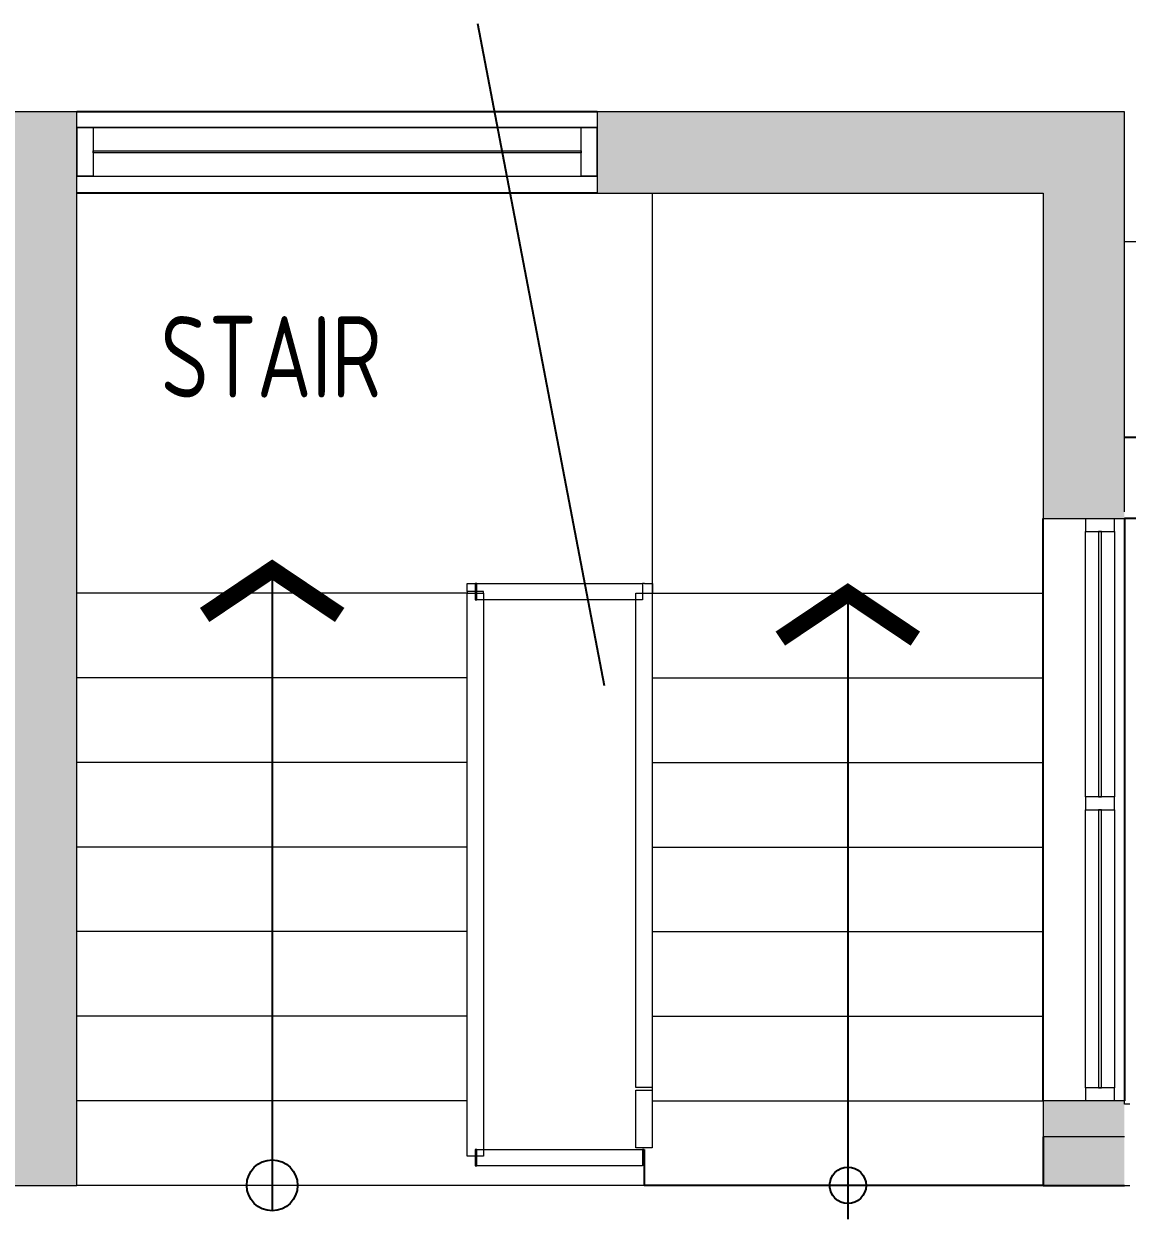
# Model space of a CAD drawing. Header units: millimetres. Extents: x -39027 to 364494, y -35256 to 94895.
# Drawn here: x 177262 to 180652, y 77481 to 81155 of the extents above; entities that cross this region are included whole.
import ezdxf

# ---------------------------------------------------------------- set-up
doc = ezdxf.new("R2010")
doc.units = ezdxf.units.MM
doc.header["$LTSCALE"] = 25
doc.linetypes.add('BG_Dash 1_5mm', pattern=[2.1, 1.5, -0.6])
for name, color, linetype, lineweight in [('A-AREA-IDEN', 2, 'Continuous', 5), ('A-DETL-MBND', 4, 'Continuous', 13), ('A-FLOR', 1, 'Continuous', 5), ('A-FLOR-PATT', 8, 'Continuous', 5), ('A-GLAZ', 3, 'Continuous', 5), ('A-GLAZ-CWMG', 3, 'Continuous', 5), ('C-TOPO', 251, 'Continuous', 9), ('S-STRS', 7, 'Continuous', 9)]:
    doc.layers.add(name, color=color, linetype=linetype, lineweight=lineweight)
for name, color, linetype in [('dla-txt-d-25', 3, 'Continuous'), ('Wall-25', 130, 'Continuous'), ('Wall-35', 2, 'Continuous'), ('WIN-18', 251, 'Continuous')]:
    doc.layers.add(name, color=color, linetype=linetype)
doc.styles.add('DLA-NOTES', font='romans.shx', dxfattribs={"width": 0.8})
doc.styles.add('ISOCPEUR', font='isocpeur.ttf', dxfattribs={"width": 0.75, "height": 500})
doc.dimstyles.new('DLA100$7', dxfattribs={"dimscale": 100, "dimtxt": 2, "dimasz": 1, "dimexe": 1.5, "dimexo": 2, "dimgap": 0.8, "dimtad": 1, "dimdec": 0, "dimdsep": 46, "dimtxsty": 'DLA-NOTES', "dimblk1": 'DLA-ARO', "dimblk2": 'DLA-ARO', "dimsah": 1, "dimcen": 2, "dimdle": 1.5, "dimclrd": 256, "dimclre": 256, "dimclrt": 7, "dimaunit": 1, "dimadec": 0, "dimazin": 0, "dimtfac": 1, "dimtdec": 0, "dimtmove": 0, "dimatfit": 3, "dimldrblk": 'DLA-ARO', "dimfxl": 1, "dimtolj": 1, "dimtzin": 0, "dimarcsym": 0})

# ---------------------------------------------------------------- blocks, each defined once
blk = doc.blocks.new('WINDOW_fixed_2 panel - 1790 X 3200-2544742-PROPOSED FIRST FLOOR PLAN')
at = {"layer": 'A-GLAZ'}
for p, q in [((-1160, -5), (-1200, -5)), ((-1160, -95), (-1160, -5)), ((-265, -5), (-305, -5)), ((-305, -5), (-305, -95)), ((-265, -95), (-265, -5)), ((590, -5), (550, -5)), ((550, -5), (550, -95)), ((-305, -45), (-1160, -45)), ((-1160, -45), (-1160, -55)), ((-1160, -55), (-305, -55)), ((-305, -55), (-305, -45)), ((550, -45), (-265, -45)), ((-265, -45), (-265, -55)), ((-265, -55), (550, -55)), ((550, -55), (550, -45)), ((-1200, -95), (-1160, -95)), ((-305, -95), (-265, -95)), ((550, -95), (590, -95))]:
    blk.add_line(p, q, dxfattribs=at)
at = {"layer": 'A-GLAZ', "lineweight": 5}
for p, q in [((-1160, -5), (-305, -5)), ((-265, -5), (550, -5)), ((-305, -95), (-1160, -95)), ((550, -95), (-265, -95))]:
    blk.add_line(p, q, dxfattribs=at)
blk = doc.blocks.new('Rectangular Mullion - 50d x 5w-2637009-PROPOSED FIRST FLOOR PLAN')
at = {"layer": 'A-GLAZ-CWMG', "lineweight": 5}
for p, q in [((6787, 3915.6), (6787, 4002)), ((6837, 4002), (6837, 3915.6)), ((6837, 3915.6), (6787, 3915.6))]:
    blk.add_line(p, q, dxfattribs=at)
blk = doc.blocks.new('Rectangular Mullion - 50d x 5w-2636972-PROPOSED FIRST FLOOR PLAN')
at = {"layer": 'A-GLAZ-CWMG', "lineweight": 5}
for p, q in [((6787, 5620.6), (6837, 5620.6)), ((6787, 5529.1), (6787, 5620.6)), ((6837, 5620.6), (6837, 5529.1))]:
    blk.add_line(p, q, dxfattribs=at)
blk = doc.blocks.new('Rectangular Mullion - 50d x 5w-2636973-PROPOSED FIRST FLOOR PLAN')
at = {"layer": 'A-GLAZ-CWMG', "lineweight": 5}
for p, q in [((6787, 5433.7), (6787, 5529.1)), ((6837, 5529.1), (6837, 5433.7))]:
    blk.add_line(p, q, dxfattribs=at)
blk = doc.blocks.new('Rectangular Mullion - 50d x 5w-2635893-PROPOSED FIRST FLOOR PLAN')
at = {"layer": 'A-GLAZ-CWMG', "lineweight": 5}
for p, q in [((6268.1, 5620.6), (6318.1, 5620.6)), ((6268.1, 5528), (6268.1, 5620.6)), ((6318.1, 5620.6), (6318.1, 5528))]:
    blk.add_line(p, q, dxfattribs=at)
blk = doc.blocks.new('Rectangular Mullion - 50d x 5w-2635894-PROPOSED FIRST FLOOR PLAN')
at = {"layer": 'A-GLAZ-CWMG', "lineweight": 5}
for p, q in [((6268.1, 3890.6), (6268.1, 3983.1)), ((6318.1, 3983.1), (6318.1, 3890.6)), ((6318.1, 3890.6), (6268.1, 3890.6))]:
    blk.add_line(p, q, dxfattribs=at)
blk = doc.blocks.new('Rectangular Mullion - 50d x 5w-2635895-PROPOSED FIRST FLOOR PLAN')
at = {"layer": 'A-GLAZ-CWMG', "lineweight": 5}
for p, q in [((6268.1, 3983.1), (6268.1, 4079.7)), ((6318.1, 4079.7), (6318.1, 3983.1))]:
    blk.add_line(p, q, dxfattribs=at)
blk = doc.blocks.new('Rectangular Mullion - 50d x 5w-2635375-PROPOSED FIRST FLOOR PLAN')
at = {"layer": 'A-GLAZ-CWMG', "lineweight": 5}
for p, q in [((-5, -25), (-5, 25)), ((-5, 25), (0, 25)), ((0, 25), (0, -25)), ((0, -25), (-5, -25))]:
    blk.add_line(p, q, dxfattribs=at)
blk = doc.blocks.new('Rectangular Mullion - 50d x 5w-2635898-PROPOSED FIRST FLOOR PLAN')
at = {"layer": 'A-GLAZ-CWMG', "lineweight": 5}
for p, q in [((6724.8, 5650.6), (6807, 5650.6)), ((6807, 5650.6), (6807, 5600.6)), ((6807, 5600.6), (6724.8, 5600.6))]:
    blk.add_line(p, q, dxfattribs=at)
blk = doc.blocks.new('Rectangular Mullion - 50d x 5w-2635899-PROPOSED FIRST FLOOR PLAN')
at = {"layer": 'A-GLAZ-CWMG', "lineweight": 5}
for p, q in [((6298.1, 5600.6), (6298.1, 5650.6)), ((6298.1, 5650.6), (6380.3, 5650.6)), ((6380.3, 5600.6), (6298.1, 5600.6))]:
    blk.add_line(p, q, dxfattribs=at)
blk = doc.blocks.new('Rectangular Mullion - 50d x 5w-2635900-PROPOSED FIRST FLOOR PLAN')
at = {"layer": 'A-GLAZ-CWMG', "lineweight": 5}
for p, q in [((6380.3, 5650.6), (6466.4, 5650.6)), ((6466.4, 5600.6), (6380.3, 5600.6))]:
    blk.add_line(p, q, dxfattribs=at)
blk = doc.blocks.new('Rectangular Mullion - 50d x 5w-2635376-PROPOSED FIRST FLOOR PLAN')
at = {"layer": 'A-GLAZ-CWMG', "lineweight": 5}
for p, q in [((0, 25), (-5, 25)), ((-5, 25), (-5, -25)), ((0, -25), (0, 25)), ((-5, -25), (0, -25))]:
    blk.add_line(p, q, dxfattribs=at)
blk = doc.blocks.new('Rectangular Mullion - 50d x 5w-2636123-PROPOSED FIRST FLOOR PLAN')
at = {"layer": 'A-GLAZ-CWMG', "lineweight": 5}
for p, q in [((-5, -25), (-5, 25)), ((-5, 25), (0, 25)), ((0, 25), (0, -25)), ((0, -25), (-5, -25))]:
    blk.add_line(p, q, dxfattribs=at)
blk = doc.blocks.new('Rectangular Mullion - 50d x 5w-2637011-PROPOSED FIRST FLOOR PLAN')
at = {"layer": 'A-GLAZ-CWMG', "lineweight": 5}
for p, q in [((6787, 4101.5), (6787, 4192.9)), ((6837, 4192.9), (6837, 4101.5)), ((6837, 4101.5), (6787, 4101.5))]:
    blk.add_line(p, q, dxfattribs=at)
blk = doc.blocks.new('DLA-ARO')
blk.add_line((0, 0), (-1, 0))
at = {"const_width": 0.52}
blk.add_lwpolyline([(-1.394, -2.075), (0, 0), (-1.394, 2.075)], dxfattribs=at)

msp = doc.modelspace()

# ---------------------------------------------------------------- hatches: boundary and pattern name
at = {"layer": 'A-FLOR-PATT'}
h = msp.add_hatch(dxfattribs=at)
h.set_pattern_fill('FP_85', color=256, style=0, pattern_type=2)
h.set_pattern_definition([(90, (189446.88, 77295.56), (-150, 9e-15), [])])
h.paths.add_polyline_path([(186455.7, 77834.9), (187650, 77834.9), (187945.1, 79634.9), (180644, 79634.5), (180644, 77834.9), (186405.5, 77834.9)], flags=0)
h.paths.add_polyline_path([(183971.9, 78089.7), (183897.4, 78093.5), (183821.9, 78105.2), (183800.5, 78111.6), (183783, 78120.4), (183775.9, 78127.2), (183775.2, 78128.1), (183775.3, 78137.3), (183778.3, 78139.5), (183830.8, 78150.7), (183844.1, 78157.5), (183850.7, 78162.1), (183858.6, 78171.4), (183860.3, 78175), (183861, 78180.9), (183858.6, 78188.5), (183855.6, 78194.4), (183850.7, 78200.7), (183844.1, 78206.4), (183820.6, 78218.1), (183790.1, 78193.6), (183785.7, 78199.1), (183791.2, 78205.2), (183802.6, 78216.9), (183810.7, 78224.5), (183807.4, 78226.9), (183790.6, 78241.1), (183775.3, 78259.5), (183763.5, 78280.2), (183752.5, 78310.6), (183746.9, 78342.3), (183746.9, 78379.9), (183146.4, 78379.9), (183146.9, 78376.9), (183146.9, 78342.3), (183139, 78304.3), (183130.3, 78280.2), (183118.4, 78259.5), (183103.2, 78241.1), (183084, 78223.5), (183102.8, 78205), (183108.3, 78198.3), (183102.8, 78194.2), (183084.9, 78208.1), (183072.2, 78217.8), (183071.7, 78217.5), (183049.7, 78206.4), (183043.1, 78200.7), (183038.2, 78194.4), (183033.5, 78183.8), (183032.7, 78178.3), (183035.1, 78171.4), (183038.2, 78166.9), (183044.8, 78160.7), (183052.1, 78155.9), (183063, 78150.7), (183082.2, 78145), (183102.8, 78141.5), (183115.8, 78139.2), (183118.5, 78136.9), (183117.9, 78127.2), (183112.6, 78121.8), (183105.3, 78117.2), (183093.2, 78111.6), (183070.1, 78104.8), (182993.1, 78093.3), (182921.9, 78089.7), (182847.4, 78093.5), (182771.9, 78105.2), (182750.5, 78111.6), (182733, 78120.4), (182725.9, 78127.2), (182725.2, 78128.1), (182725.3, 78137.3), (182728.3, 78139.5), (182780.8, 78150.7), (182794.8, 78157.9), (182800.9, 78162.3), (182808.6, 78171.4), (182810.3, 78175), (182811, 78180.9), (182808.6, 78188.5), (182805.6, 78194.4), (182800.7, 78200.7), (182794.1, 78206.4), (182770.6, 78218.1), (182740.1, 78193.6), (182735.7, 78199.1), (182741.2, 78205.2), (182752.6, 78216.9), (182760.7, 78224.5), (182757.4, 78226.9), (182740.6, 78241.1), (182725.3, 78259.5), (182713.5, 78280.2), (182702.5, 78310.6), (182696.9, 78342.3), (182696.9, 78379.9), (182546.9, 78379.9), (182546.9, 78555.4), (182543.9, 78554.9), (182509.3, 78554.9), (182472.2, 78562.5), (182447.2, 78571.5), (182426.4, 78583.4), (182408.1, 78598.6), (182390.4, 78617.8), (182371.9, 78599), (182365.3, 78593.5), (182361.2, 78599), (182375.1, 78616.9), (182384.7, 78629.6), (182384.4, 78630.1), (182373.4, 78652.1), (182367.7, 78658.7), (182361.3, 78663.6), (182350.8, 78668.3), (182345.2, 78669.1), (182340.6, 78668), (182334.6, 78664.3), (182327.7, 78657), (182321.8, 78647.5), (182317.6, 78638.8), (182313.2, 78625.6), (182308.4, 78599), (182306.2, 78586), (182303.9, 78583.3), (182294.1, 78583.9), (182288.8, 78589.2), (182284.8, 78595.5), (182278.6, 78608.6), (182271.8, 78631.7), (182260.3, 78708.7), (182256.7, 78779.9), (182260.5, 78854.4), (182272.2, 78929.9), (182278.6, 78951.3), (182287.1, 78968.5), (182294.1, 78975.9), (182295, 78976.6), (182304.3, 78976.5), (182306.4, 78973.5), (182317.6, 78921), (182322.8, 78910.1), (182328.5, 78901.6), (182334.6, 78895.5), (182340.6, 78891.8), (182347.9, 78890.8), (182355.4, 78893.1), (182361.3, 78896.2), (182367.7, 78901.1), (182373.4, 78907.7), (182385.1, 78931.2), (182360.6, 78961.7), (182366.1, 78966.1), (182372.2, 78960.6), (182383.9, 78949.2), (182391.5, 78941.1), (182396.9, 78948), (182408.1, 78961.2), (182429.4, 78978.1), (182447.2, 78988.3), (182477.5, 78999.3), (182509.3, 79004.9), (182546.9, 79004.9), (182546.9, 79179.9), (182697.4, 79179.9), (182696.9, 79182.9), (182696.9, 79217.5), (182704.5, 79254.6), (182713.5, 79279.6), (182725.3, 79300.4), (182740.6, 79318.7), (182759.7, 79336.4), (182740.9, 79354.9), (182735.4, 79361.5), (182741, 79365.6), (182758.8, 79351.7), (182771.6, 79342.1), (182772, 79342.4), (182794.1, 79353.4), (182800.7, 79359.1), (182805.6, 79365.5), (182810.3, 79376), (182811, 79381.6), (182810, 79386.2), (182806.3, 79392.2), (182799, 79399.1), (182791.7, 79404), (182780.8, 79409.2), (182761.6, 79414.9), (182741, 79418.4), (182728, 79420.6), (182725.3, 79422.9), (182725.9, 79432.6), (182731.2, 79438), (182738.5, 79442.6), (182750.5, 79448.2), (182773.6, 79455), (182850.7, 79466.5), (182921.9, 79470.1), (182996.4, 79466.3), (183074.8, 79453.9), (183093.2, 79448.2), (183110.8, 79439.4), (183117.9, 79432.6), (183118.5, 79431.8), (183118.5, 79422.5), (183115.4, 79420.4), (183063, 79409.2), (183051.3, 79403.5), (183043.6, 79398.3), (183037.5, 79392.2), (183033.3, 79383.9), (183032.9, 79378.2), (183035.1, 79371.4), (183038.2, 79365.5), (183043.1, 79359.1), (183049.7, 79353.4), (183073.2, 79341.7), (183103.6, 79366.2), (183108.1, 79360.7), (183102.6, 79354.6), (183091.2, 79342.9), (183083.1, 79335.3), (183086.3, 79332.9), (183103.2, 79318.7), (183118.4, 79300.4), (183130.3, 79279.6), (183141.2, 79249.3), (183146.9, 79217.5), (183146.9, 79179.9), (183747.4, 79179.9), (183746.9, 79182.9), (183746.9, 79217.5), (183754.5, 79254.6), (183763.5, 79279.6), (183775.3, 79300.4), (183790.6, 79318.7), (183809.7, 79336.4), (183790.9, 79354.9), (183785.4, 79361.5), (183791, 79365.6), (183808.8, 79351.7), (183821.6, 79342.1), (183827.9, 79345.1), (183844.1, 79353.4), (183850.7, 79359.1), (183855.6, 79365.5), (183860.3, 79376), (183861, 79381.6), (183860, 79386.2), (183856.3, 79392.2), (183849, 79399.1), (183841.7, 79404), (183827.9, 79410.1), (183811.6, 79414.9), (183791, 79418.4), (183778, 79420.6), (183775.3, 79422.9), (183775.9, 79432.6), (183781.2, 79438), (183788.5, 79442.6), (183800.5, 79448.2), (183823.6, 79455), (183900.7, 79466.5), (183971.9, 79470.1), (184046.4, 79466.3), (184121.8, 79454.6), (184143.2, 79448.2), (184160.4, 79439.7), (184166, 79435.2), (184168.5, 79431.8), (184168.5, 79422.5), (184165.4, 79420.4), (184113, 79409.2), (184101.3, 79403.5), (184093.6, 79398.3), (184087.5, 79392.2), (184083.3, 79383.9), (184082.9, 79378.2), (184085.1, 79371.4), (184088.2, 79365.5), (184093.1, 79359.1), (184099.7, 79353.4), (184123.2, 79341.7), (184153.6, 79366.2), (184158.1, 79360.7), (184152.6, 79354.6), (184141.2, 79342.9), (184133.1, 79335.3), (184136.3, 79332.9), (184153.2, 79318.7), (184168.4, 79300.4), (184180.3, 79279.6), (184191.2, 79249.3), (184196.9, 79217.5), (184196.9, 79179.9), (184346.9, 79179.9), (184346.9, 79004.4), (184349.9, 79004.9), (184384.5, 79004.9), (184421.6, 78997.3), (184446.6, 78988.3), (184467.3, 78976.5), (184485.7, 78961.2), (184503.2, 78942.1), (184522.9, 78961.8), (184528.2, 78966.7), (184532.6, 78960.8), (184521.1, 78945.9), (184509, 78930.2), (184513.1, 78921.8), (184520.4, 78907.7), (184526.1, 78901.1), (184532.4, 78896.2), (184543, 78891.5), (184548.5, 78890.8), (184553.2, 78891.8), (184559.9, 78896.2), (184566.4, 78903.3), (184573.6, 78915.7), (184579, 78929.8), (184581.8, 78940.2), (184585.3, 78960.8), (184587.6, 78973.8), (184589.9, 78976.5), (184599.6, 78975.9), (184605, 78970.6), (184609, 78964.3), (184615.2, 78951.3), (184622, 78928.2), (184633.3, 78854.4), (184637.1, 78779.9), (184633.3, 78705.4), (184620.6, 78626.2), (184615.2, 78608.6), (184606.7, 78591.4), (184599.6, 78583.9), (184598.7, 78583.3), (184589.5, 78583.3), (184587.3, 78586.4), (184576.1, 78638.8), (184568.9, 78652.8), (184564.7, 78658.7), (184558.6, 78664.7), (184553.2, 78668), (184545.9, 78669.1), (184538.3, 78666.7), (184532.4, 78663.6), (184526.1, 78658.7), (184520.4, 78652.1), (184508.3, 78628.4), (184518.7, 78616.8), (184532.6, 78599), (184533.2, 78598.2), (184528.2, 78593.2), (184521.8, 78599), (184509, 78611.5), (184502.3, 78618.8), (184496.2, 78611.1), (184485.7, 78598.6), (184467.3, 78583.4), (184446.6, 78571.5), (184416.2, 78560.6), (184384.5, 78554.9), (184346.9, 78554.9), (184346.9, 78379.9), (184196.4, 78379.9), (184196.9, 78376.9), (184196.9, 78342.3), (184189, 78304.3), (184180.3, 78280.2), (184168.4, 78259.5), (184150.6, 78238.9), (184134, 78223.5), (184152.8, 78205), (184158.3, 78198.3), (184152.8, 78194.2), (184134.9, 78208.1), (184122.2, 78217.8), (184121.7, 78217.5), (184099.7, 78206.4), (184093.1, 78200.7), (184088.2, 78194.4), (184083.5, 78183.8), (184082.7, 78178.3), (184085.1, 78171.4), (184088.2, 78166.9), (184094.8, 78160.7), (184105.6, 78154.2), (184113, 78150.7), (184132.2, 78145), (184152.8, 78141.5), (184165.8, 78139.2), (184168.5, 78136.9), (184167.9, 78127.2), (184162.6, 78121.8), (184155.3, 78117.2), (184143.2, 78111.6), (184120.1, 78104.8), (184043, 78093.3), (183983.7, 78090.3)], flags=0)
at = {"layer": 'Wall-35'}
h = msp.add_hatch(color=256, dxfattribs=at)
h.paths.add_polyline_path([(177424, 80634.9), (177424, 80884.9), (177174, 80884.9), (177174, 80634.9), (177387.9, 80634.9)], flags=0)
h.paths.add_polyline_path([(179024, 80884.9), (179024, 80634.9), (180394, 80634.9), (180394, 80884.9)])
h = msp.add_hatch(color=256, dxfattribs=at)
h.paths.add_polyline_path([(180644, 77584.9), (180644, 77844.5), (180394, 77844.5), (180394, 77584.9)], flags=0)
h.paths.add_polyline_path([(180394, 79634.5), (180644, 79634.9), (180644, 80884.9), (180394, 80884.9), (180394, 80452.2)], flags=0)
for points in [[(177174, 77584.9), (177424, 77584.9), (177424, 80634.9), (177174, 80634.9), (177174, 77997.4)], [(180394, 77584.9), (180644, 77584.9), (180644, 77734.5), (180394, 77734.5)]]:
    msp.add_hatch(color=256, dxfattribs=at).paths.add_polyline_path(points, flags=0)

# ---------------------------------------------------------------- linework, layer by layer
at = {"layer": 'A-DETL-MBND', "lineweight": 5}
for p, q in [((188591.2, 80484.9), (180644, 80484.9)), ((179167.8, 77694.9), (179162.8, 77694.9))]:
    msp.add_line(p, q, dxfattribs=at)
at = {"layer": 'A-FLOR', "lineweight": 5}
msp.add_line((179167.8, 77584.9), (178624, 77584.9), dxfattribs=at)
at = {"layer": 'A-GLAZ', "lineweight": 5}
for p, q in [((179024, 80836.9), (177424, 80836.9)), ((177424, 80836.9), (177424, 80686.9)), ((177474, 80836.9), (178974, 80836.9)), ((179024, 80686.9), (179024, 80836.9)), ((177474, 80758.9), (177474, 80764.9)), ((177474, 80764.9), (178974, 80764.9)), ((178974, 80758.9), (177474, 80758.9)), ((178974, 80764.9), (178974, 80758.9)), ((177424, 80686.9), (179024, 80686.9)), ((177474, 80686.9), (178974, 80686.9))]:
    msp.add_line(p, q, dxfattribs=at)
at = {"layer": 'A-GLAZ'}
for p, q in [((177424, 80686.9), (177424, 80836.9)), ((177424, 80836.9), (177474, 80836.9)), ((177474, 80836.9), (177474, 80686.9)), ((178974, 80686.9), (178974, 80836.9)), ((178974, 80836.9), (179024, 80836.9)), ((179024, 80836.9), (179024, 80686.9)), ((177474, 80686.9), (177424, 80686.9)), ((179024, 80686.9), (178974, 80686.9))]:
    msp.add_line(p, q, dxfattribs=at)
at = {"layer": 'C-TOPO'}
msp.add_line((177424, 80884.9), (179024, 80884.9), dxfattribs=at)
at = {"layer": 'dla-txt-d-25'}
msp.add_line((179045.8, 79120.4), (178656.4, 81155.2), dxfattribs=at)
for centre, radius in [((178024.6, 77584.9), 78.3), ((179794, 77584.9), 56)]:
    msp.add_circle(centre, radius, dxfattribs=at)
at = {"layer": 'S-STRS'}
for p, q in [((179194, 79144.9), (179194, 80634.9)), ((178624, 79434.9), (178649, 79434.9)), ((178624, 79409.9), (178624, 79434.9)), ((179169, 79434.9), (179162.8, 79434.9)), ((179169, 79434.9), (179194, 79434.9)), ((179194, 79434.9), (179194, 79404.9)), ((178624, 79404.9), (177424, 79404.9)), ((179194, 79404.9), (180394, 79404.9)), ((178624, 79144.9), (177424, 79144.9)), ((179194, 78884.9), (179194, 79144.9)), ((179194, 79144.9), (180394, 79144.9)), ((178624, 78884.9), (177424, 78884.9)), ((179194, 78624.9), (179194, 78884.9)), ((179194, 78884.9), (180394, 78884.9)), ((178624, 78624.9), (177424, 78624.9)), ((179194, 78364.9), (179194, 78624.9)), ((179194, 78624.9), (180394, 78624.9)), ((178624, 78364.9), (177424, 78364.9)), ((179194, 78104.9), (179194, 78364.9)), ((179194, 78364.9), (180394, 78364.9)), ((178624, 78104.9), (177424, 78104.9)), ((179194, 77844.9), (179194, 78104.9)), ((179194, 78104.9), (180394, 78104.9)), ((178624, 77844.9), (177424, 77844.9)), ((179194, 77844.9), (180394, 77844.9)), ((178624, 77584.9), (177424, 77584.9))]:
    msp.add_line(p, q, dxfattribs=at)
at = {"layer": 'S-STRS', "linetype": 'BG_Dash 1_5mm'}
for p, q in [((178624, 79404.9), (177424, 79404.9)), ((179194, 79404.9), (180394, 79404.9)), ((178624, 79144.9), (177424, 79144.9)), ((179194, 79144.9), (180394, 79144.9)), ((178624, 78884.9), (177424, 78884.9)), ((179194, 78884.9), (180394, 78884.9)), ((178624, 78624.9), (177424, 78624.9)), ((179194, 78624.9), (180394, 78624.9)), ((178624, 78364.9), (177424, 78364.9)), ((179194, 78364.9), (180394, 78364.9)), ((178624, 78104.9), (177424, 78104.9)), ((179194, 78104.9), (180394, 78104.9)), ((178624, 77844.9), (177424, 77844.9)), ((179194, 77844.9), (180394, 77844.9))]:
    msp.add_line(p, q, dxfattribs=at)
at = {"layer": 'Wall-25'}
for p, q in [((180644, 79884.9), (188239.5, 79884.9)), ((187945.1, 79634.9), (180644, 79634.9))]:
    msp.add_line(p, q, dxfattribs=at)
at = {"layer": 'Wall-35', "lineweight": 15}
for p, q in [((177424, 80884.9), (177174, 80884.9)), ((177424, 80836.9), (177424, 80884.9)), ((180644, 80884.9), (179024, 80884.9)), ((179024, 80884.9), (179024, 80836.9)), ((180644, 79654.9), (180644, 80884.9)), ((177424, 77584.9), (177424, 80686.9)), ((179024, 80686.9), (179024, 80634.9)), ((179024, 80634.9), (180394, 80634.9)), ((180394, 80634.9), (180394, 79634.5)), ((180394, 79634.5), (180644, 79634.5)), ((180644, 79634.5), (180644, 79634.9)), ((180394, 77844.5), (180394, 77734.5)), ((180644, 77844.5), (180394, 77844.5)), ((180644, 77834.9), (180644, 77844.5)), ((180660.5, 77834.9), (180644, 77834.9)), ((180644, 77734.5), (180394, 77734.5)), ((177174, 77584.9), (177424, 77584.9)), ((180644, 77584.9), (180660.5, 77584.9))]:
    msp.add_line(p, q, dxfattribs=at)
at = {"layer": 'Wall-35'}
for p, q in [((180394, 77734.5), (180394, 77584.9)), ((179167.8, 77694.9), (179167.8, 77584.9)), ((180394, 77584.9), (179167.8, 77584.9)), ((180394, 77584.9), (180644, 77584.9))]:
    msp.add_line(p, q, dxfattribs=at)
at = {"layer": 'WIN-18'}
for p, q in [((179024, 80884.9), (177424, 80884.9)), ((179024, 80634.9), (177424, 80634.9)), ((180394, 77844.5), (180394, 79634.5)), ((180644, 79634.5), (180644, 77844.5))]:
    msp.add_line(p, q, dxfattribs=at)

# ---------------------------------------------------------------- block references
at = {"layer": 'A-GLAZ', "rotation": 89.99999999999991}
msp.add_blockref('WINDOW_fixed_2 panel - 1790 X 3200-2544742-PROPOSED FIRST FLOOR PLAN', (180519, 79044.5), dxfattribs=at)
at = {"layer": 'A-GLAZ-CWMG', "lineweight": 5, "rotation": 180}
for name, p in [('Rectangular Mullion - 50d x 5w-2635376-PROPOSED FIRST FLOOR PLAN', (178649, 79409.9)), ('Rectangular Mullion - 50d x 5w-2635898-PROPOSED FIRST FLOOR PLAN', (185460.9, 83295.5)), ('Rectangular Mullion - 50d x 5w-2635900-PROPOSED FIRST FLOOR PLAN', (185202.5, 83295.5)), ('Rectangular Mullion - 50d x 5w-2635900-PROPOSED FIRST FLOOR PLAN', (185288.6, 83295.5)), ('Rectangular Mullion - 50d x 5w-2635900-PROPOSED FIRST FLOOR PLAN', (185374.8, 83295.5)), ('Rectangular Mullion - 50d x 5w-2635900-PROPOSED FIRST FLOOR PLAN', (185460.9, 83295.5)), ('Rectangular Mullion - 50d x 5w-2635899-PROPOSED FIRST FLOOR PLAN', (185460.9, 83295.5))]:
    msp.add_blockref(name, p, dxfattribs=at)
at = {"layer": 'A-GLAZ-CWMG', "lineweight": 5}
for name, p in [('Rectangular Mullion - 50d x 5w-2635899-PROPOSED FIRST FLOOR PLAN', (172355.8, 73784.3)), ('Rectangular Mullion - 50d x 5w-2635900-PROPOSED FIRST FLOOR PLAN', (172355.8, 73784.3)), ('Rectangular Mullion - 50d x 5w-2635900-PROPOSED FIRST FLOOR PLAN', (172442, 73784.3)), ('Rectangular Mullion - 50d x 5w-2635900-PROPOSED FIRST FLOOR PLAN', (172528.1, 73784.3)), ('Rectangular Mullion - 50d x 5w-2635900-PROPOSED FIRST FLOOR PLAN', (172614.2, 73784.3)), ('Rectangular Mullion - 50d x 5w-2635898-PROPOSED FIRST FLOOR PLAN', (172355.8, 73784.3)), ('Rectangular Mullion - 50d x 5w-2635893-PROPOSED FIRST FLOOR PLAN', (172355.8, 73784.3)), ('Rectangular Mullion - 50d x 5w-2636972-PROPOSED FIRST FLOOR PLAN', (172355.8, 73784.3)), ('Rectangular Mullion - 50d x 5w-2635895-PROPOSED FIRST FLOOR PLAN', (172355.8, 75232.7)), ('Rectangular Mullion - 50d x 5w-2636973-PROPOSED FIRST FLOOR PLAN', (172355.8, 73784.3)), ('Rectangular Mullion - 50d x 5w-2635895-PROPOSED FIRST FLOOR PLAN', (172355.8, 75136.1)), ('Rectangular Mullion - 50d x 5w-2636973-PROPOSED FIRST FLOOR PLAN', (172355.8, 73688.9)), ('Rectangular Mullion - 50d x 5w-2635895-PROPOSED FIRST FLOOR PLAN', (172355.8, 75039.6)), ('Rectangular Mullion - 50d x 5w-2636973-PROPOSED FIRST FLOOR PLAN', (172355.8, 73593.5)), ('Rectangular Mullion - 50d x 5w-2635895-PROPOSED FIRST FLOOR PLAN', (172355.8, 74943)), ('Rectangular Mullion - 50d x 5w-2636973-PROPOSED FIRST FLOOR PLAN', (172355.8, 73498)), ('Rectangular Mullion - 50d x 5w-2635895-PROPOSED FIRST FLOOR PLAN', (172355.8, 74846.5)), ('Rectangular Mullion - 50d x 5w-2636973-PROPOSED FIRST FLOOR PLAN', (172355.8, 73402.6)), ('Rectangular Mullion - 50d x 5w-2635895-PROPOSED FIRST FLOOR PLAN', (172355.8, 74749.9)), ('Rectangular Mullion - 50d x 5w-2636973-PROPOSED FIRST FLOOR PLAN', (172355.8, 73307.1)), ('Rectangular Mullion - 50d x 5w-2636973-PROPOSED FIRST FLOOR PLAN', (172355.8, 73211.7)), ('Rectangular Mullion - 50d x 5w-2635895-PROPOSED FIRST FLOOR PLAN', (172355.8, 74653.3)), ('Rectangular Mullion - 50d x 5w-2635895-PROPOSED FIRST FLOOR PLAN', (172355.8, 74556.8)), ('Rectangular Mullion - 50d x 5w-2636973-PROPOSED FIRST FLOOR PLAN', (172355.8, 73116.2)), ('Rectangular Mullion - 50d x 5w-2635895-PROPOSED FIRST FLOOR PLAN', (172355.8, 74460.2)), ('Rectangular Mullion - 50d x 5w-2636973-PROPOSED FIRST FLOOR PLAN', (172355.8, 73020.8)), ('Rectangular Mullion - 50d x 5w-2635895-PROPOSED FIRST FLOOR PLAN', (172355.8, 74363.7)), ('Rectangular Mullion - 50d x 5w-2636973-PROPOSED FIRST FLOOR PLAN', (172355.8, 72925.3)), ('Rectangular Mullion - 50d x 5w-2635895-PROPOSED FIRST FLOOR PLAN', (172355.8, 74267.1)), ('Rectangular Mullion - 50d x 5w-2636973-PROPOSED FIRST FLOOR PLAN', (172355.8, 72829.9)), ('Rectangular Mullion - 50d x 5w-2636973-PROPOSED FIRST FLOOR PLAN', (172355.8, 72734.5)), ('Rectangular Mullion - 50d x 5w-2635895-PROPOSED FIRST FLOOR PLAN', (172355.8, 74170.6)), ('Rectangular Mullion - 50d x 5w-2635895-PROPOSED FIRST FLOOR PLAN', (172355.8, 74074)), ('Rectangular Mullion - 50d x 5w-2636973-PROPOSED FIRST FLOOR PLAN', (172355.8, 72639)), ('Rectangular Mullion - 50d x 5w-2635895-PROPOSED FIRST FLOOR PLAN', (172355.8, 73977.5)), ('Rectangular Mullion - 50d x 5w-2636973-PROPOSED FIRST FLOOR PLAN', (172355.8, 72543.6)), ('Rectangular Mullion - 50d x 5w-2637011-PROPOSED FIRST FLOOR PLAN', (172355.8, 73784.3)), ('Rectangular Mullion - 50d x 5w-2635895-PROPOSED FIRST FLOOR PLAN', (172355.8, 73880.9)), ('Rectangular Mullion - 50d x 5w-2635895-PROPOSED FIRST FLOOR PLAN', (172355.8, 73784.3)), ('Rectangular Mullion - 50d x 5w-2636972-PROPOSED FIRST FLOOR PLAN', (172355.8, 72257.2)), ('Rectangular Mullion - 50d x 5w-2637009-PROPOSED FIRST FLOOR PLAN', (172355.8, 73784.3)), ('Rectangular Mullion - 50d x 5w-2635894-PROPOSED FIRST FLOOR PLAN', (172355.8, 73784.3))]:
    msp.add_blockref(name, p, dxfattribs=at)
at = {"layer": 'A-GLAZ-CWMG', "lineweight": 5, "extrusion": (0, 0, -1), "rotation": 90.00000000000006}
msp.add_blockref('Rectangular Mullion - 50d x 5w-2635375-PROPOSED FIRST FLOOR PLAN', (-178649, 79409.9), dxfattribs=at)
at = {"layer": 'A-GLAZ-CWMG', "lineweight": 5, "extrusion": (0, 0, -1)}
msp.add_blockref('Rectangular Mullion - 50d x 5w-2636123-PROPOSED FIRST FLOOR PLAN', (-178649, 77669.9), dxfattribs=at)

# ---------------------------------------------------------------- texts
at = {"layer": 'A-AREA-IDEN', "insert": (178021.5, 80257), "char_height": 250, "width": 807, "attachment_point": 2, "line_spacing_factor": 1.153846, "style": 'ISOCPEUR'}
msp.add_mtext('STAIR', dxfattribs=at)

# ---------------------------------------------------------------- leaders
at = {"layer": 'dla-txt-d-25'}
for points in [[(178024.6, 79477.6), (178024.6, 77506.7)], [(179794, 79404.9), (179794, 77481.1)]]:
    msp.add_leader(points, dimstyle='DLA100$7', override={"dimgap": 0.8, "dimtad": 0}, dxfattribs=at)

doc.saveas('drawing.dxf')
